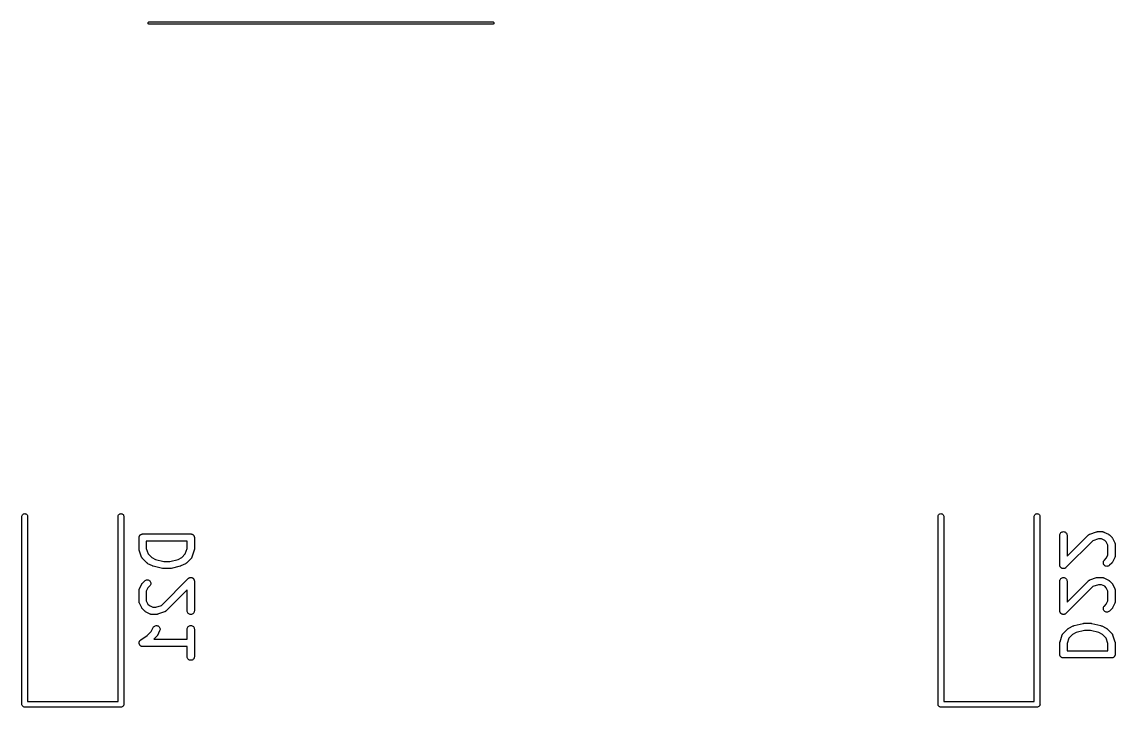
# Model space of a CAD drawing. Extents: x 74 to 208, y -150 to -40.
# Drawn here: x 109.27 to 132, y -111.05 to -96.81 of the extents above; entities that cross this region are included whole.
import ezdxf

# ---------------------------------------------------------------- set-up
doc = ezdxf.new("R2010")
doc.units = 0
doc.layers.add('BLACK', color=7, linetype='CONTINUOUS')

msp = doc.modelspace()

# ---------------------------------------------------------------- linework, layer by layer
at = {"layer": 'BLACK', "linetype": 'CONTINUOUS'}
for p, q in [((111.894, -96.8326), (111.896, -96.8279)), ((111.894, -96.8375), (111.894, -96.8326)), ((111.894, -96.8424), (111.894, -96.8375)), ((111.896, -96.8471), (111.894, -96.8424)), ((111.896, -96.8279), (111.898, -96.8235)), ((111.898, -96.8235), (111.901, -96.8197)), ((111.901, -96.8197), (111.905, -96.8166)), ((111.905, -96.8166), (111.909, -96.8143)), ((111.909, -96.8143), (111.914, -96.8129)), ((111.914, -96.8129), (111.918, -96.8125)), ((111.918, -96.8125), (119.064, -96.8125)), ((119.064, -96.8125), (119.067, -96.8129)), ((119.067, -96.8129), (119.072, -96.8143)), ((119.072, -96.8143), (119.076, -96.8166)), ((119.076, -96.8166), (119.08, -96.8197)), ((119.08, -96.8197), (119.083, -96.8235)), ((119.083, -96.8235), (119.086, -96.8279)), ((119.086, -96.8279), (119.087, -96.8326)), ((119.087, -96.8424), (119.086, -96.8471)), ((119.087, -96.8326), (119.088, -96.8375)), ((119.088, -96.8375), (119.087, -96.8424)), ((111.898, -96.8515), (111.896, -96.8471)), ((111.901, -96.8553), (111.898, -96.8515)), ((111.905, -96.8584), (111.901, -96.8553)), ((111.909, -96.8607), (111.905, -96.8584)), ((111.914, -96.8621), (111.909, -96.8607)), ((111.918, -96.8625), (111.914, -96.8621)), ((119.064, -96.8625), (111.918, -96.8625)), ((119.067, -96.8621), (119.064, -96.8625)), ((119.072, -96.8607), (119.067, -96.8621)), ((119.076, -96.8584), (119.072, -96.8607)), ((119.08, -96.8553), (119.076, -96.8584)), ((119.083, -96.8515), (119.08, -96.8553)), ((119.086, -96.8471), (119.083, -96.8515)), ((109.272, -107.082), (109.276, -107.071)), ((109.276, -107.071), (109.281, -107.06)), ((109.281, -107.06), (109.289, -107.051)), ((109.289, -107.051), (109.298, -107.044)), ((109.298, -107.044), (109.308, -107.038)), ((109.308, -107.038), (109.319, -107.035)), ((109.319, -107.035), (109.331, -107.033)), ((109.331, -107.033), (109.343, -107.035)), ((109.343, -107.035), (109.354, -107.038)), ((109.354, -107.038), (109.365, -107.044)), ((109.365, -107.044), (109.374, -107.051)), ((109.374, -107.051), (109.381, -107.06)), ((109.381, -107.06), (109.387, -107.071)), ((109.387, -107.071), (109.39, -107.082)), ((111.272, -107.082), (111.276, -107.071)), ((111.276, -107.071), (111.281, -107.06)), ((111.281, -107.06), (111.289, -107.051)), ((111.289, -107.051), (111.298, -107.044)), ((111.298, -107.044), (111.308, -107.038)), ((111.308, -107.038), (111.319, -107.035)), ((111.319, -107.035), (111.331, -107.033)), ((111.331, -107.033), (111.343, -107.035)), ((111.343, -107.035), (111.354, -107.038)), ((111.354, -107.038), (111.365, -107.044)), ((111.365, -107.044), (111.374, -107.051)), ((111.374, -107.051), (111.381, -107.06)), ((111.381, -107.06), (111.387, -107.071)), ((111.387, -107.071), (111.39, -107.082)), ((128.322, -107.082), (128.326, -107.071)), ((128.326, -107.071), (128.331, -107.06)), ((128.331, -107.06), (128.339, -107.051)), ((128.339, -107.051), (128.348, -107.044)), ((128.348, -107.044), (128.358, -107.038)), ((128.358, -107.038), (128.369, -107.035)), ((128.369, -107.035), (128.381, -107.033)), ((128.381, -107.033), (128.393, -107.035)), ((128.393, -107.035), (128.404, -107.038)), ((128.404, -107.038), (128.415, -107.044)), ((128.415, -107.044), (128.424, -107.051)), ((128.424, -107.051), (128.431, -107.06)), ((128.431, -107.06), (128.437, -107.071)), ((128.437, -107.071), (128.44, -107.082)), ((130.322, -107.082), (130.326, -107.071)), ((130.326, -107.071), (130.331, -107.06)), ((130.331, -107.06), (130.339, -107.051)), ((130.339, -107.051), (130.348, -107.044)), ((130.348, -107.044), (130.358, -107.038)), ((130.358, -107.038), (130.369, -107.035)), ((130.369, -107.035), (130.381, -107.033)), ((130.381, -107.033), (130.393, -107.035)), ((130.393, -107.035), (130.404, -107.038)), ((130.404, -107.038), (130.415, -107.044)), ((130.415, -107.044), (130.424, -107.051)), ((130.424, -107.051), (130.431, -107.06)), ((130.431, -107.06), (130.437, -107.071)), ((130.437, -107.071), (130.44, -107.082)), ((109.271, -107.091), (109.272, -107.082)), ((109.271, -110.991), (109.271, -107.091)), ((109.39, -107.082), (109.391, -107.091)), ((109.391, -107.091), (109.391, -110.934)), ((111.271, -107.091), (111.272, -107.082)), ((111.271, -110.934), (111.271, -107.091)), ((111.39, -107.082), (111.391, -107.091)), ((111.391, -107.091), (111.391, -110.991)), ((128.321, -107.091), (128.322, -107.082)), ((128.321, -110.991), (128.321, -107.091)), ((128.44, -107.082), (128.441, -107.091)), ((128.441, -107.091), (128.441, -110.934)), ((130.321, -107.091), (130.322, -107.082)), ((130.321, -110.934), (130.321, -107.091)), ((130.44, -107.082), (130.441, -107.091)), ((130.441, -107.091), (130.441, -110.991)), ((111.709, -107.521), (111.71, -107.514)), ((111.709, -107.528), (111.709, -107.521)), ((111.71, -107.514), (111.712, -107.507)), ((111.71, -107.514), (111.71, -107.514)), ((111.71, -107.514), (111.71, -107.514)), ((111.712, -107.507), (111.714, -107.5)), ((111.714, -107.5), (111.715, -107.5)), ((111.715, -107.5), (111.718, -107.494)), ((111.715, -107.5), (111.715, -107.5)), ((111.718, -107.494), (111.721, -107.488)), ((111.721, -107.488), (111.722, -107.487)), ((111.722, -107.487), (111.726, -107.482)), ((111.722, -107.487), (111.722, -107.487)), ((111.726, -107.482), (111.731, -107.476)), ((111.731, -107.476), (111.737, -107.471)), ((111.731, -107.476), (111.731, -107.476)), ((111.731, -107.476), (111.731, -107.476)), ((111.737, -107.471), (111.742, -107.467)), ((111.742, -107.467), (111.742, -107.467)), ((111.742, -107.467), (111.743, -107.467)), ((111.743, -107.467), (111.749, -107.463)), ((111.749, -107.463), (111.755, -107.46)), ((111.755, -107.46), (111.755, -107.46)), ((111.755, -107.46), (111.756, -107.46)), ((111.756, -107.46), (111.762, -107.458)), ((111.762, -107.458), (111.769, -107.456)), ((111.769, -107.456), (111.769, -107.456)), ((111.769, -107.456), (111.77, -107.456)), ((111.77, -107.456), (111.777, -107.455)), ((111.777, -107.455), (111.784, -107.454)), ((111.784, -107.454), (112.784, -107.454)), ((112.784, -107.454), (112.784, -107.454)), ((112.784, -107.454), (112.784, -107.454)), ((112.784, -107.454), (112.785, -107.454)), ((112.784, -107.454), (112.784, -107.454)), ((112.785, -107.454), (112.792, -107.455)), ((112.792, -107.455), (112.799, -107.456)), ((112.799, -107.456), (112.799, -107.456)), ((112.799, -107.456), (112.799, -107.456)), ((112.799, -107.456), (112.806, -107.458)), ((112.806, -107.458), (112.813, -107.46)), ((112.813, -107.46), (112.813, -107.46)), ((112.813, -107.46), (112.813, -107.461)), ((112.813, -107.461), (112.819, -107.464)), ((112.819, -107.464), (112.826, -107.467)), ((112.826, -107.467), (112.826, -107.467)), ((112.826, -107.467), (112.826, -107.468)), ((112.826, -107.468), (112.831, -107.472)), ((112.831, -107.472), (112.837, -107.477)), ((112.837, -107.477), (112.837, -107.477)), ((112.837, -107.477), (112.837, -107.477)), ((112.837, -107.477), (112.842, -107.482)), ((112.842, -107.482), (112.846, -107.488)), ((112.846, -107.488), (112.846, -107.488)), ((112.846, -107.488), (112.846, -107.488)), ((112.846, -107.488), (112.85, -107.495)), ((112.85, -107.495), (112.853, -107.501)), ((112.853, -107.501), (112.853, -107.501)), ((112.853, -107.501), (112.853, -107.501)), ((112.853, -107.501), (112.855, -107.508)), ((112.855, -107.508), (112.857, -107.515)), ((112.857, -107.515), (112.857, -107.515)), ((112.857, -107.515), (112.857, -107.515)), ((112.857, -107.515), (112.858, -107.522)), ((112.858, -107.522), (112.859, -107.529)), ((130.854, -107.481), (130.856, -107.466)), ((130.854, -107.482), (130.854, -107.481)), ((130.854, -108.101), (130.854, -107.482)), ((130.856, -107.466), (130.86, -107.452)), ((130.86, -107.452), (130.867, -107.439)), ((130.867, -107.439), (130.876, -107.428)), ((130.876, -107.428), (130.888, -107.419)), ((130.888, -107.419), (130.901, -107.412)), ((130.901, -107.412), (130.915, -107.408)), ((130.915, -107.408), (130.929, -107.407)), ((130.929, -107.407), (130.944, -107.408)), ((130.944, -107.408), (130.958, -107.413)), ((130.958, -107.413), (130.971, -107.42)), ((130.971, -107.42), (130.982, -107.429)), ((130.982, -107.429), (130.991, -107.44)), ((130.991, -107.44), (130.998, -107.453)), ((130.998, -107.453), (131.002, -107.467)), ((131.002, -107.467), (131.004, -107.482)), ((131.004, -107.92), (131.447, -107.476)), ((131.004, -107.482), (131.004, -107.92)), ((131.447, -107.476), (131.448, -107.476)), ((131.448, -107.476), (131.45, -107.474)), ((131.45, -107.474), (131.451, -107.473)), ((131.451, -107.473), (131.455, -107.47)), ((131.455, -107.47), (131.459, -107.467)), ((131.459, -107.467), (131.461, -107.466)), ((131.461, -107.466), (131.463, -107.464)), ((131.463, -107.464), (131.468, -107.462)), ((131.468, -107.462), (131.472, -107.46)), ((131.472, -107.46), (131.475, -107.459)), ((131.475, -107.459), (131.477, -107.458)), ((131.477, -107.458), (131.619, -107.411)), ((131.619, -107.411), (131.62, -107.41)), ((131.62, -107.41), (131.625, -107.409)), ((131.625, -107.409), (131.629, -107.408)), ((131.629, -107.408), (131.632, -107.408)), ((131.632, -107.408), (131.635, -107.407)), ((131.635, -107.407), (131.639, -107.407)), ((131.639, -107.407), (131.643, -107.407)), ((131.643, -107.407), (131.738, -107.407)), ((131.738, -107.407), (131.739, -107.407)), ((131.739, -107.407), (131.742, -107.407)), ((131.742, -107.407), (131.744, -107.407)), ((131.744, -107.407), (131.749, -107.408)), ((131.749, -107.408), (131.754, -107.408)), ((131.754, -107.408), (131.756, -107.409)), ((131.756, -107.409), (131.758, -107.41)), ((131.758, -107.41), (131.763, -107.411)), ((131.763, -107.411), (131.768, -107.413)), ((131.768, -107.413), (131.77, -107.414)), ((131.77, -107.414), (131.772, -107.415)), ((131.772, -107.415), (131.867, -107.462)), ((131.867, -107.462), (131.868, -107.463)), ((131.868, -107.463), (131.872, -107.465)), ((131.872, -107.465), (131.875, -107.467)), ((131.875, -107.467), (131.878, -107.469)), ((131.878, -107.469), (131.88, -107.471)), ((131.88, -107.471), (131.883, -107.474)), ((131.883, -107.474), (131.887, -107.476)), ((131.887, -107.476), (131.934, -107.524)), ((131.934, -107.524), (131.935, -107.525)), ((131.935, -107.525), (131.938, -107.528)), ((111.709, -107.529), (111.709, -107.528)), ((111.709, -107.768), (111.709, -107.529)), ((111.709, -107.529), (111.709, -107.529)), ((111.709, -107.529), (111.709, -107.529)), ((111.709, -107.529), (111.709, -107.529)), ((111.859, -107.604), (111.859, -107.755)), ((112.709, -107.604), (111.859, -107.604)), ((112.709, -107.755), (112.709, -107.604)), ((112.859, -107.529), (112.859, -107.768)), ((131.541, -107.595), (130.982, -108.154)), ((131.655, -107.557), (131.541, -107.595)), ((131.721, -107.557), (131.655, -107.557)), ((131.789, -107.591), (131.721, -107.557)), ((131.82, -107.622), (131.789, -107.591)), ((131.854, -107.69), (131.82, -107.622)), ((131.854, -107.893), (131.854, -107.69)), ((131.938, -107.528), (131.941, -107.531)), ((131.941, -107.531), (131.942, -107.534)), ((131.942, -107.534), (131.944, -107.536)), ((131.944, -107.536), (131.946, -107.54)), ((131.946, -107.54), (131.948, -107.544)), ((131.948, -107.544), (131.996, -107.639)), ((131.996, -107.639), (131.996, -107.64)), ((131.996, -107.64), (131.997, -107.642)), ((131.997, -107.642), (131.998, -107.644)), ((131.998, -107.644), (132, -107.649)), ((132, -107.649), (132.001, -107.653)), ((132.001, -107.653), (132.002, -107.656)), ((132.002, -107.656), (132.002, -107.658)), ((132.002, -107.658), (132.003, -107.663)), ((132.003, -107.663), (132.004, -107.668)), ((132.004, -107.668), (132.004, -107.67)), ((132.004, -107.67), (132.004, -107.672)), ((132.004, -107.672), (132.004, -107.91)), ((111.709, -107.772), (111.709, -107.768)), ((111.709, -107.776), (111.709, -107.772)), ((111.71, -107.779), (111.709, -107.776)), ((111.71, -107.782), (111.71, -107.779)), ((111.711, -107.786), (111.71, -107.782)), ((111.712, -107.79), (111.711, -107.786)), ((111.712, -107.791), (111.712, -107.79)), ((111.76, -107.934), (111.712, -107.791)), ((111.761, -107.936), (111.76, -107.934)), ((111.762, -107.938), (111.761, -107.936)), ((111.764, -107.943), (111.762, -107.938)), ((111.766, -107.948), (111.764, -107.943)), ((111.767, -107.949), (111.766, -107.948)), ((111.768, -107.951), (111.767, -107.949)), ((111.772, -107.955), (111.768, -107.951)), ((111.775, -107.959), (111.772, -107.955)), ((111.776, -107.961), (111.775, -107.959)), ((111.777, -107.963), (111.776, -107.961)), ((111.778, -107.963), (111.777, -107.963)), ((111.873, -108.059), (111.778, -107.963)), ((111.859, -107.755), (111.897, -107.87)), ((111.897, -107.87), (111.971, -107.944)), ((111.971, -107.944), (112.048, -107.983)), ((112.519, -107.983), (112.596, -107.944)), ((112.596, -107.944), (112.67, -107.87)), ((112.67, -107.87), (112.709, -107.755)), ((112.789, -107.963), (112.694, -108.059)), ((112.79, -107.962), (112.789, -107.963)), ((112.792, -107.96), (112.79, -107.962)), ((112.795, -107.956), (112.792, -107.96)), ((112.798, -107.952), (112.795, -107.956)), ((112.799, -107.95), (112.798, -107.952)), ((112.801, -107.948), (112.799, -107.95)), ((112.803, -107.944), (112.801, -107.948)), ((112.805, -107.939), (112.803, -107.944)), ((112.806, -107.937), (112.805, -107.939)), ((112.807, -107.935), (112.806, -107.937)), ((112.855, -107.791), (112.807, -107.934)), ((112.807, -107.934), (112.807, -107.935)), ((112.856, -107.787), (112.855, -107.791)), ((112.857, -107.783), (112.856, -107.787)), ((112.858, -107.777), (112.857, -107.78)), ((112.857, -107.78), (112.857, -107.783)), ((112.859, -107.769), (112.858, -107.773)), ((112.858, -107.773), (112.858, -107.777)), ((112.859, -107.768), (112.859, -107.769)), ((131.781, -108), (131.82, -107.961)), ((131.82, -107.961), (131.854, -107.893)), ((131.996, -107.944), (131.948, -108.039)), ((131.997, -107.942), (131.996, -107.944)), ((131.998, -107.94), (131.997, -107.942)), ((131.999, -107.935), (131.998, -107.94)), ((132.001, -107.93), (131.999, -107.935)), ((132.002, -107.928), (132.001, -107.93)), ((132.003, -107.921), (132.002, -107.926)), ((132.002, -107.926), (132.002, -107.928)), ((132.004, -107.916), (132.003, -107.921)), ((132.004, -107.91), (132.004, -107.911)), ((132.004, -107.911), (132.004, -107.914)), ((132.004, -107.914), (132.004, -107.916)), ((111.877, -108.061), (111.873, -108.059)), ((111.88, -108.064), (111.877, -108.061)), ((111.882, -108.066), (111.88, -108.064)), ((111.885, -108.068), (111.882, -108.066)), ((111.888, -108.07), (111.885, -108.068)), ((111.892, -108.072), (111.888, -108.07)), ((111.893, -108.073), (111.892, -108.072)), ((111.988, -108.12), (111.893, -108.073)), ((111.989, -108.12), (111.988, -108.12)), ((111.989, -108.121), (111.989, -108.12)), ((111.995, -108.123), (111.989, -108.121)), ((112.002, -108.126), (111.995, -108.123)), ((112.003, -108.126), (112.002, -108.126)), ((112.002, -108.126), (112.002, -108.126)), ((112.004, -108.126), (112.003, -108.126)), ((112.194, -108.174), (112.004, -108.126)), ((112.048, -107.983), (112.221, -108.026)), ((112.195, -108.174), (112.194, -108.174)), ((112.197, -108.174), (112.195, -108.174)), ((112.203, -108.175), (112.197, -108.174)), ((112.208, -108.176), (112.203, -108.175)), ((112.21, -108.176), (112.208, -108.176)), ((112.211, -108.176), (112.21, -108.176)), ((112.212, -108.176), (112.211, -108.176)), ((112.355, -108.176), (112.212, -108.176)), ((112.221, -108.026), (112.346, -108.026)), ((112.346, -108.026), (112.519, -107.983)), ((112.356, -108.176), (112.355, -108.176)), ((112.358, -108.176), (112.356, -108.176)), ((112.364, -108.175), (112.358, -108.176)), ((112.37, -108.174), (112.364, -108.175)), ((112.371, -108.174), (112.37, -108.174)), ((112.372, -108.174), (112.371, -108.174)), ((112.373, -108.174), (112.372, -108.174)), ((112.564, -108.126), (112.373, -108.174)), ((112.571, -108.123), (112.564, -108.126)), ((112.564, -108.126), (112.564, -108.126)), ((112.564, -108.126), (112.564, -108.126)), ((112.578, -108.121), (112.571, -108.123)), ((112.579, -108.12), (112.578, -108.121)), ((112.578, -108.121), (112.578, -108.121)), ((112.578, -108.121), (112.578, -108.121)), ((112.674, -108.073), (112.579, -108.12)), ((112.678, -108.07), (112.674, -108.073)), ((112.682, -108.069), (112.678, -108.07)), ((112.684, -108.067), (112.682, -108.069)), ((112.687, -108.065), (112.684, -108.067)), ((112.69, -108.062), (112.687, -108.065)), ((112.693, -108.059), (112.69, -108.062)), ((112.694, -108.059), (112.693, -108.059)), ((130.855, -108.108), (130.854, -108.101)), ((130.855, -108.115), (130.855, -108.108)), ((130.857, -108.122), (130.855, -108.115)), ((130.855, -108.115), (130.855, -108.115)), ((130.855, -108.115), (130.855, -108.115)), ((130.859, -108.129), (130.857, -108.122)), ((130.86, -108.129), (130.859, -108.129)), ((130.859, -108.129), (130.859, -108.129)), ((130.863, -108.136), (130.86, -108.129)), ((130.866, -108.142), (130.863, -108.136)), ((130.871, -108.148), (130.866, -108.142)), ((130.866, -108.142), (130.866, -108.142)), ((130.866, -108.142), (130.866, -108.142)), ((130.875, -108.154), (130.871, -108.148)), ((130.876, -108.154), (130.875, -108.154)), ((130.881, -108.158), (130.876, -108.154)), ((130.876, -108.154), (130.876, -108.154)), ((130.887, -108.163), (130.881, -108.158)), ((130.893, -108.166), (130.887, -108.163)), ((130.887, -108.163), (130.887, -108.163)), ((130.887, -108.163), (130.887, -108.163)), ((130.9, -108.17), (130.893, -108.166)), ((130.907, -108.172), (130.9, -108.17)), ((130.9, -108.17), (130.9, -108.17)), ((130.9, -108.17), (130.9, -108.17)), ((130.914, -108.174), (130.907, -108.172)), ((130.921, -108.175), (130.914, -108.174)), ((130.914, -108.174), (130.914, -108.174)), ((130.914, -108.174), (130.914, -108.174)), ((130.928, -108.176), (130.921, -108.175)), ((130.935, -108.175), (130.928, -108.176)), ((130.928, -108.176), (130.928, -108.176)), ((130.928, -108.176), (130.928, -108.176)), ((130.943, -108.175), (130.935, -108.175)), ((130.95, -108.173), (130.943, -108.175)), ((130.943, -108.175), (130.943, -108.175)), ((130.943, -108.175), (130.943, -108.175)), ((130.957, -108.171), (130.95, -108.173)), ((130.963, -108.167), (130.957, -108.17)), ((130.957, -108.17), (130.957, -108.17)), ((130.957, -108.17), (130.957, -108.171)), ((130.97, -108.164), (130.963, -108.167)), ((130.975, -108.159), (130.97, -108.164)), ((130.97, -108.164), (130.97, -108.164)), ((130.97, -108.164), (130.97, -108.164)), ((130.981, -108.155), (130.975, -108.159)), ((130.982, -108.154), (130.981, -108.154)), ((130.981, -108.154), (130.981, -108.154)), ((130.981, -108.154), (130.981, -108.154)), ((130.981, -108.154), (130.981, -108.155)), ((131.759, -108.053), (131.76, -108.038)), ((131.76, -108.068), (131.759, -108.053)), ((131.76, -108.038), (131.764, -108.024)), ((131.764, -108.082), (131.76, -108.068)), ((131.764, -108.024), (131.771, -108.012)), ((131.771, -108.095), (131.764, -108.082)), ((131.771, -108.012), (131.781, -108)), ((131.78, -108.106), (131.771, -108.095)), ((131.791, -108.115), (131.78, -108.106)), ((131.804, -108.122), (131.791, -108.115)), ((131.818, -108.127), (131.804, -108.122)), ((131.833, -108.128), (131.818, -108.127)), ((131.847, -108.127), (131.833, -108.128)), ((131.861, -108.123), (131.847, -108.127)), ((131.874, -108.116), (131.861, -108.123)), ((131.886, -108.107), (131.874, -108.116)), ((131.887, -108.106), (131.886, -108.107)), ((131.934, -108.059), (131.887, -108.106)), ((131.937, -108.055), (131.934, -108.059)), ((131.94, -108.052), (131.937, -108.055)), ((131.942, -108.05), (131.94, -108.052)), ((131.944, -108.047), (131.942, -108.05)), ((131.946, -108.044), (131.944, -108.047)), ((131.948, -108.04), (131.946, -108.044)), ((131.948, -108.039), (131.948, -108.04)), ((111.778, -108.476), (111.826, -108.429)), ((111.826, -108.429), (111.827, -108.428)), ((111.827, -108.428), (111.838, -108.419)), ((111.838, -108.419), (111.851, -108.412)), ((111.851, -108.412), (111.865, -108.408)), ((111.865, -108.408), (111.88, -108.407)), ((111.88, -108.407), (111.894, -108.408)), ((111.894, -108.408), (111.908, -108.413)), ((111.908, -108.413), (111.921, -108.42)), ((111.921, -108.42), (111.932, -108.429)), ((111.932, -108.429), (111.941, -108.441)), ((112.172, -108.94), (112.731, -108.381)), ((112.731, -108.38), (112.737, -108.376)), ((112.731, -108.381), (112.731, -108.38)), ((112.731, -108.381), (112.731, -108.381)), ((112.731, -108.381), (112.731, -108.381)), ((112.731, -108.381), (112.731, -108.381)), ((112.737, -108.376), (112.743, -108.371)), ((112.743, -108.371), (112.749, -108.368)), ((112.743, -108.371), (112.743, -108.371)), ((112.743, -108.371), (112.743, -108.371)), ((112.749, -108.368), (112.756, -108.365)), ((112.756, -108.365), (112.763, -108.363)), ((112.756, -108.365), (112.756, -108.365)), ((112.756, -108.365), (112.756, -108.365)), ((112.763, -108.363), (112.77, -108.361)), ((112.77, -108.361), (112.777, -108.36)), ((112.77, -108.361), (112.77, -108.361)), ((112.77, -108.361), (112.77, -108.361)), ((112.777, -108.36), (112.784, -108.359)), ((112.784, -108.359), (112.784, -108.359)), ((112.784, -108.359), (112.791, -108.36)), ((112.784, -108.359), (112.784, -108.359)), ((112.791, -108.36), (112.799, -108.361)), ((112.799, -108.361), (112.799, -108.361)), ((112.799, -108.361), (112.799, -108.361)), ((112.799, -108.361), (112.806, -108.363)), ((112.806, -108.363), (112.813, -108.365)), ((112.813, -108.365), (112.813, -108.365)), ((112.813, -108.365), (112.813, -108.365)), ((112.813, -108.365), (112.819, -108.369)), ((112.819, -108.369), (112.826, -108.372)), ((112.826, -108.372), (112.826, -108.372)), ((112.826, -108.372), (112.826, -108.372)), ((112.826, -108.372), (112.831, -108.377)), ((112.831, -108.377), (112.837, -108.381)), ((112.837, -108.381), (112.837, -108.381)), ((112.837, -108.381), (112.837, -108.382)), ((112.837, -108.382), (112.841, -108.387)), ((112.841, -108.387), (112.846, -108.393)), ((112.846, -108.393), (112.846, -108.393)), ((112.846, -108.393), (112.846, -108.393)), ((112.846, -108.393), (112.85, -108.399)), ((112.85, -108.399), (112.853, -108.406)), ((112.853, -108.406), (112.853, -108.406)), ((112.853, -108.406), (112.853, -108.406)), ((112.853, -108.406), (112.855, -108.413)), ((112.855, -108.413), (112.857, -108.42)), ((112.857, -108.42), (112.857, -108.42)), ((112.857, -108.42), (112.857, -108.42)), ((112.857, -108.42), (112.858, -108.427)), ((112.858, -108.427), (112.859, -108.434)), ((112.859, -108.434), (112.859, -109.053)), ((130.854, -108.433), (130.856, -108.419)), ((130.854, -108.434), (130.854, -108.433)), ((130.854, -109.053), (130.854, -108.434)), ((130.856, -108.419), (130.86, -108.405)), ((130.86, -108.405), (130.867, -108.392)), ((130.867, -108.392), (130.876, -108.381)), ((130.876, -108.381), (130.888, -108.371)), ((130.888, -108.371), (130.901, -108.365)), ((130.901, -108.365), (130.915, -108.361)), ((130.915, -108.361), (130.929, -108.359)), ((130.929, -108.359), (130.944, -108.361)), ((130.944, -108.361), (130.958, -108.365)), ((130.958, -108.365), (130.971, -108.372)), ((130.971, -108.372), (130.982, -108.381)), ((130.982, -108.381), (130.991, -108.393)), ((130.991, -108.393), (130.998, -108.406)), ((130.998, -108.406), (131.002, -108.42)), ((131.002, -108.42), (131.004, -108.434)), ((131.004, -108.872), (131.447, -108.429)), ((131.004, -108.434), (131.004, -108.872)), ((131.447, -108.429), (131.448, -108.428)), ((131.448, -108.428), (131.45, -108.427)), ((131.45, -108.427), (131.451, -108.425)), ((131.451, -108.425), (131.455, -108.422)), ((131.455, -108.422), (131.459, -108.419)), ((131.459, -108.419), (131.461, -108.418)), ((131.461, -108.418), (131.463, -108.417)), ((131.463, -108.417), (131.468, -108.415)), ((131.468, -108.415), (131.472, -108.412)), ((131.472, -108.412), (131.475, -108.412)), ((131.475, -108.412), (131.477, -108.411)), ((131.477, -108.411), (131.619, -108.363)), ((131.619, -108.363), (131.62, -108.363)), ((131.62, -108.363), (131.625, -108.362)), ((131.625, -108.362), (131.629, -108.361)), ((131.629, -108.361), (131.632, -108.36)), ((131.632, -108.36), (131.635, -108.36)), ((131.635, -108.36), (131.639, -108.36)), ((131.639, -108.36), (131.643, -108.359)), ((131.643, -108.359), (131.738, -108.359)), ((131.738, -108.359), (131.739, -108.359)), ((131.739, -108.359), (131.742, -108.359)), ((131.742, -108.359), (131.744, -108.359)), ((131.744, -108.359), (131.749, -108.36)), ((131.749, -108.36), (131.754, -108.361)), ((131.754, -108.361), (131.756, -108.362)), ((131.756, -108.362), (131.758, -108.362)), ((131.758, -108.362), (131.763, -108.364)), ((131.763, -108.364), (131.768, -108.365)), ((131.768, -108.365), (131.77, -108.366)), ((131.77, -108.366), (131.772, -108.367)), ((131.772, -108.367), (131.867, -108.415)), ((131.867, -108.415), (131.868, -108.415)), ((131.868, -108.415), (131.872, -108.418)), ((131.872, -108.418), (131.875, -108.42)), ((131.875, -108.42), (131.878, -108.422)), ((131.878, -108.422), (131.88, -108.423)), ((131.88, -108.423), (131.883, -108.426)), ((131.883, -108.426), (131.887, -108.429)), ((131.887, -108.429), (131.934, -108.476)), ((111.709, -108.619), (111.71, -108.614)), ((111.709, -108.621), (111.709, -108.619)), ((111.709, -108.624), (111.709, -108.621)), ((111.709, -108.625), (111.709, -108.624)), ((111.709, -108.863), (111.709, -108.625)), ((111.71, -108.609), (111.711, -108.607)), ((111.71, -108.614), (111.71, -108.609)), ((111.711, -108.605), (111.713, -108.6)), ((111.711, -108.607), (111.711, -108.605)), ((111.713, -108.6), (111.715, -108.595)), ((111.715, -108.595), (111.716, -108.593)), ((111.716, -108.593), (111.717, -108.591)), ((111.717, -108.591), (111.764, -108.496)), ((111.764, -108.496), (111.765, -108.495)), ((111.765, -108.495), (111.767, -108.491)), ((111.767, -108.491), (111.769, -108.488)), ((111.769, -108.488), (111.771, -108.485)), ((111.771, -108.485), (111.773, -108.483)), ((111.773, -108.483), (111.776, -108.48)), ((111.776, -108.48), (111.778, -108.476)), ((111.893, -108.574), (111.859, -108.642)), ((111.859, -108.642), (111.859, -108.845)), ((111.932, -108.535), (111.893, -108.574)), ((111.941, -108.524), (111.932, -108.535)), ((111.941, -108.441), (111.948, -108.454)), ((111.948, -108.511), (111.941, -108.524)), ((111.948, -108.454), (111.952, -108.468)), ((111.952, -108.497), (111.948, -108.511)), ((111.952, -108.468), (111.954, -108.482)), ((111.954, -108.482), (111.952, -108.497)), ((112.709, -108.615), (112.265, -109.059)), ((112.709, -109.053), (112.709, -108.615)), ((131.541, -108.547), (130.982, -109.106)), ((131.655, -108.509), (131.541, -108.547)), ((131.721, -108.509), (131.655, -108.509)), ((131.789, -108.543), (131.721, -108.509)), ((131.82, -108.574), (131.789, -108.543)), ((131.854, -108.642), (131.82, -108.574)), ((131.854, -108.845), (131.854, -108.642)), ((131.934, -108.476), (131.935, -108.477)), ((131.935, -108.477), (131.938, -108.48)), ((131.938, -108.48), (131.941, -108.484)), ((131.941, -108.484), (131.942, -108.486)), ((131.942, -108.486), (131.944, -108.489)), ((131.944, -108.489), (131.946, -108.492)), ((131.946, -108.492), (131.948, -108.496)), ((131.948, -108.496), (131.996, -108.591)), ((131.996, -108.591), (131.996, -108.592)), ((131.996, -108.592), (131.997, -108.594)), ((131.997, -108.594), (131.998, -108.596)), ((131.998, -108.596), (132, -108.601)), ((132, -108.601), (132.001, -108.606)), ((132.001, -108.606), (132.002, -108.608)), ((132.002, -108.608), (132.002, -108.61)), ((132.002, -108.61), (132.003, -108.615)), ((132.003, -108.615), (132.004, -108.62)), ((132.004, -108.62), (132.004, -108.623)), ((132.004, -108.623), (132.004, -108.625)), ((132.004, -108.625), (132.004, -108.863)), ((111.709, -108.865), (111.709, -108.863)), ((111.709, -108.867), (111.709, -108.865)), ((111.71, -108.872), (111.709, -108.867)), ((111.71, -108.877), (111.71, -108.872)), ((111.711, -108.879), (111.71, -108.877)), ((111.711, -108.882), (111.711, -108.879)), ((111.713, -108.886), (111.711, -108.882)), ((111.714, -108.891), (111.713, -108.886)), ((111.715, -108.893), (111.714, -108.891)), ((111.859, -108.845), (111.893, -108.914)), ((131.82, -108.914), (131.854, -108.845)), ((131.999, -108.887), (131.998, -108.892)), ((132.001, -108.883), (131.999, -108.887)), ((132.002, -108.88), (132.001, -108.883)), ((132.003, -108.873), (132.002, -108.878)), ((132.002, -108.878), (132.002, -108.88)), ((132.004, -108.868), (132.003, -108.873)), ((132.004, -108.863), (132.004, -108.864)), ((132.004, -108.864), (132.004, -108.866)), ((132.004, -108.866), (132.004, -108.868)), ((111.716, -108.895), (111.715, -108.893)), ((111.717, -108.896), (111.716, -108.895)), ((111.764, -108.992), (111.717, -108.896)), ((111.766, -108.995), (111.764, -108.992)), ((111.768, -108.999), (111.766, -108.995)), ((111.77, -109.001), (111.768, -108.999)), ((111.772, -109.004), (111.77, -109.001)), ((111.775, -109.007), (111.772, -109.004)), ((111.777, -109.01), (111.775, -109.007)), ((111.778, -109.011), (111.777, -109.01)), ((111.826, -109.059), (111.778, -109.011)), ((111.829, -109.061), (111.826, -109.059)), ((111.832, -109.064), (111.829, -109.061)), ((111.835, -109.066), (111.832, -109.064)), ((111.837, -109.068), (111.835, -109.066)), ((111.841, -109.07), (111.837, -109.068)), ((111.844, -109.072), (111.841, -109.07)), ((111.845, -109.073), (111.844, -109.072)), ((111.941, -109.12), (111.845, -109.073)), ((111.893, -108.914), (111.923, -108.944)), ((111.923, -108.944), (111.992, -108.978)), ((111.992, -108.978), (112.057, -108.978)), ((112.057, -108.978), (112.172, -108.94)), ((112.236, -109.077), (112.093, -109.124)), ((112.238, -109.076), (112.236, -109.077)), ((112.24, -109.075), (112.238, -109.076)), ((112.245, -109.073), (112.24, -109.075)), ((112.249, -109.071), (112.245, -109.073)), ((112.251, -109.07), (112.249, -109.071)), ((112.253, -109.069), (112.251, -109.07)), ((112.257, -109.065), (112.253, -109.069)), ((112.261, -109.062), (112.257, -109.065)), ((112.263, -109.061), (112.261, -109.062)), ((112.264, -109.059), (112.263, -109.061)), ((112.265, -109.059), (112.264, -109.059)), ((112.71, -109.068), (112.709, -109.053)), ((112.714, -109.082), (112.71, -109.068)), ((112.721, -109.095), (112.714, -109.082)), ((112.73, -109.106), (112.721, -109.095)), ((112.742, -109.115), (112.73, -109.106)), ((112.755, -109.122), (112.742, -109.115)), ((112.825, -109.116), (112.812, -109.123)), ((112.836, -109.107), (112.825, -109.116)), ((112.846, -109.096), (112.836, -109.107)), ((112.853, -109.083), (112.846, -109.096)), ((112.857, -109.069), (112.853, -109.083)), ((112.859, -109.054), (112.857, -109.069)), ((112.859, -109.053), (112.859, -109.054)), ((130.855, -109.06), (130.854, -109.053)), ((130.855, -109.068), (130.855, -109.06)), ((130.857, -109.075), (130.855, -109.068)), ((130.855, -109.068), (130.855, -109.068)), ((130.855, -109.068), (130.855, -109.068)), ((130.859, -109.082), (130.857, -109.075)), ((130.86, -109.082), (130.859, -109.082)), ((130.859, -109.082), (130.859, -109.082)), ((130.863, -109.088), (130.86, -109.082)), ((130.866, -109.095), (130.863, -109.088)), ((130.871, -109.1), (130.866, -109.095)), ((130.866, -109.095), (130.866, -109.095)), ((130.866, -109.095), (130.866, -109.095)), ((130.875, -109.106), (130.871, -109.1)), ((130.876, -109.106), (130.875, -109.106)), ((130.881, -109.111), (130.876, -109.106)), ((130.876, -109.106), (130.876, -109.106)), ((130.887, -109.115), (130.881, -109.111)), ((130.893, -109.119), (130.887, -109.115)), ((130.887, -109.115), (130.887, -109.115)), ((130.887, -109.115), (130.887, -109.115)), ((130.97, -109.116), (130.963, -109.12)), ((130.975, -109.112), (130.97, -109.116)), ((130.97, -109.116), (130.97, -109.116)), ((130.97, -109.116), (130.97, -109.116)), ((130.981, -109.107), (130.975, -109.112)), ((130.982, -109.106), (130.981, -109.107)), ((130.981, -109.107), (130.981, -109.107)), ((130.981, -109.107), (130.981, -109.107)), ((130.981, -109.107), (130.981, -109.107)), ((131.759, -109.005), (131.76, -108.991)), ((131.76, -109.02), (131.759, -109.005)), ((131.76, -108.991), (131.764, -108.977)), ((131.764, -109.034), (131.76, -109.02)), ((131.764, -108.977), (131.771, -108.964)), ((131.771, -109.047), (131.764, -109.034)), ((131.771, -108.964), (131.781, -108.953)), ((131.78, -109.058), (131.771, -109.047)), ((131.791, -109.068), (131.78, -109.058)), ((131.781, -108.953), (131.82, -108.914)), ((131.804, -109.075), (131.791, -109.068)), ((131.818, -109.079), (131.804, -109.075)), ((131.833, -109.081), (131.818, -109.079)), ((131.847, -109.079), (131.833, -109.081)), ((131.861, -109.075), (131.847, -109.079)), ((131.874, -109.069), (131.861, -109.075)), ((131.886, -109.059), (131.874, -109.069)), ((131.887, -109.059), (131.886, -109.059)), ((131.934, -109.011), (131.887, -109.059)), ((131.937, -109.008), (131.934, -109.011)), ((131.94, -109.005), (131.937, -109.008)), ((131.942, -109.002), (131.94, -109.005)), ((131.944, -109), (131.942, -109.002)), ((131.946, -108.996), (131.944, -109)), ((131.948, -108.993), (131.946, -108.996)), ((131.996, -108.896), (131.948, -108.992)), ((131.948, -108.992), (131.948, -108.993)), ((131.997, -108.894), (131.996, -108.896)), ((131.998, -108.892), (131.997, -108.894)), ((111.943, -109.121), (111.941, -109.12)), ((111.945, -109.122), (111.943, -109.121)), ((111.949, -109.124), (111.945, -109.122)), ((111.954, -109.126), (111.949, -109.124)), ((111.956, -109.126), (111.954, -109.126)), ((111.959, -109.127), (111.956, -109.126)), ((111.964, -109.127), (111.959, -109.127)), ((111.969, -109.128), (111.964, -109.127)), ((111.971, -109.128), (111.969, -109.128)), ((111.973, -109.128), (111.971, -109.128)), ((111.974, -109.128), (111.973, -109.128)), ((112.069, -109.128), (111.974, -109.128)), ((112.074, -109.128), (112.069, -109.128)), ((112.078, -109.128), (112.074, -109.128)), ((112.081, -109.127), (112.078, -109.128)), ((112.084, -109.127), (112.081, -109.127)), ((112.088, -109.126), (112.084, -109.127)), ((112.092, -109.125), (112.088, -109.126)), ((112.093, -109.124), (112.092, -109.125)), ((112.769, -109.127), (112.755, -109.122)), ((112.783, -109.128), (112.769, -109.127)), ((112.798, -109.127), (112.783, -109.128)), ((112.812, -109.123), (112.798, -109.127)), ((130.9, -109.122), (130.893, -109.119)), ((130.907, -109.125), (130.9, -109.122)), ((130.9, -109.122), (130.9, -109.122)), ((130.9, -109.122), (130.9, -109.122)), ((130.914, -109.127), (130.907, -109.125)), ((130.921, -109.127), (130.914, -109.127)), ((130.914, -109.127), (130.914, -109.127)), ((130.914, -109.127), (130.914, -109.127)), ((130.928, -109.128), (130.921, -109.127)), ((130.935, -109.128), (130.928, -109.128)), ((130.928, -109.128), (130.928, -109.128)), ((130.928, -109.128), (130.928, -109.128)), ((130.943, -109.127), (130.935, -109.128)), ((130.95, -109.125), (130.943, -109.127)), ((130.943, -109.127), (130.943, -109.127)), ((130.943, -109.127), (130.943, -109.127)), ((130.957, -109.123), (130.95, -109.125)), ((130.963, -109.12), (130.957, -109.123)), ((130.957, -109.123), (130.957, -109.123)), ((130.957, -109.123), (130.957, -109.123)), ((131.149, -109.361), (131.339, -109.314)), ((131.339, -109.314), (131.34, -109.314)), ((131.34, -109.314), (131.342, -109.313)), ((131.342, -109.313), (131.343, -109.313)), ((131.343, -109.313), (131.349, -109.312)), ((131.349, -109.312), (131.355, -109.312)), ((131.355, -109.312), (131.356, -109.312)), ((131.356, -109.312), (131.357, -109.312)), ((131.357, -109.312), (131.5, -109.312)), ((131.5, -109.312), (131.501, -109.312)), ((131.501, -109.312), (131.503, -109.312)), ((131.503, -109.312), (131.504, -109.312)), ((131.504, -109.312), (131.51, -109.313)), ((131.51, -109.313), (131.516, -109.313)), ((131.516, -109.313), (131.517, -109.314)), ((131.517, -109.314), (131.518, -109.314)), ((131.518, -109.314), (131.709, -109.361)), ((111.742, -109.658), (111.879, -109.566)), ((111.879, -109.566), (111.96, -109.485)), ((111.96, -109.485), (112.002, -109.401)), ((112.002, -109.401), (112.003, -109.4)), ((112.003, -109.4), (112.011, -109.387)), ((112.011, -109.387), (112.021, -109.377)), ((112.021, -109.377), (112.033, -109.369)), ((112.033, -109.369), (112.046, -109.363)), ((112.046, -109.363), (112.061, -109.36)), ((112.061, -109.36), (112.075, -109.359)), ((112.075, -109.359), (112.09, -109.362)), ((112.084, -109.571), (112.082, -109.574)), ((112.086, -109.567), (112.084, -109.571)), ((112.088, -109.564), (112.086, -109.567)), ((112.089, -109.563), (112.088, -109.564)), ((112.136, -109.468), (112.089, -109.563)), ((112.09, -109.362), (112.103, -109.367)), ((112.103, -109.367), (112.116, -109.375)), ((112.116, -109.375), (112.126, -109.385)), ((112.126, -109.385), (112.135, -109.397)), ((112.135, -109.397), (112.141, -109.411)), ((112.142, -109.454), (112.136, -109.468)), ((112.141, -109.411), (112.144, -109.425)), ((112.144, -109.44), (112.142, -109.454)), ((112.144, -109.425), (112.144, -109.44)), ((112.709, -109.433), (112.71, -109.419)), ((112.709, -109.434), (112.709, -109.433)), ((112.709, -109.645), (112.709, -109.434)), ((112.71, -109.419), (112.715, -109.405)), ((112.715, -109.405), (112.722, -109.392)), ((112.722, -109.392), (112.731, -109.381)), ((112.731, -109.381), (112.743, -109.371)), ((112.743, -109.371), (112.756, -109.365)), ((112.756, -109.365), (112.77, -109.361)), ((112.77, -109.361), (112.784, -109.359)), ((112.784, -109.359), (112.799, -109.361)), ((112.799, -109.361), (112.813, -109.365)), ((112.813, -109.365), (112.826, -109.372)), ((112.826, -109.372), (112.837, -109.381)), ((112.837, -109.381), (112.846, -109.393)), ((112.846, -109.393), (112.853, -109.406)), ((112.853, -109.406), (112.857, -109.42)), ((112.857, -109.42), (112.859, -109.434)), ((112.859, -109.434), (112.859, -110.006)), ((130.858, -109.696), (130.905, -109.553)), ((130.905, -109.553), (130.906, -109.552)), ((130.906, -109.552), (130.907, -109.55)), ((130.907, -109.548), (130.91, -109.544)), ((130.907, -109.55), (130.907, -109.548)), ((130.91, -109.544), (130.912, -109.539)), ((130.912, -109.539), (130.913, -109.537)), ((130.913, -109.537), (130.914, -109.535)), ((130.914, -109.535), (130.917, -109.531)), ((130.917, -109.531), (130.92, -109.527)), ((130.92, -109.527), (130.922, -109.526)), ((130.922, -109.526), (130.923, -109.524)), ((130.923, -109.524), (131.019, -109.429)), ((131.019, -109.428), (131.023, -109.425)), ((131.019, -109.429), (131.019, -109.428)), ((131.023, -109.425), (131.026, -109.423)), ((131.026, -109.423), (131.028, -109.421)), ((131.028, -109.421), (131.031, -109.419)), ((131.031, -109.419), (131.035, -109.417)), ((131.035, -109.417), (131.038, -109.415)), ((131.038, -109.415), (131.133, -109.367)), ((131.116, -109.543), (131.042, -109.618)), ((131.193, -109.505), (131.116, -109.543)), ((131.133, -109.367), (131.134, -109.367)), ((131.134, -109.367), (131.135, -109.367)), ((131.135, -109.366), (131.142, -109.364)), ((131.135, -109.367), (131.135, -109.366)), ((131.142, -109.364), (131.148, -109.362)), ((131.148, -109.362), (131.149, -109.361)), ((131.148, -109.362), (131.148, -109.362)), ((131.367, -109.462), (131.193, -109.505)), ((131.491, -109.462), (131.367, -109.462)), ((131.665, -109.505), (131.491, -109.462)), ((131.742, -109.543), (131.665, -109.505)), ((131.709, -109.361), (131.71, -109.362)), ((131.71, -109.362), (131.71, -109.362)), ((131.71, -109.362), (131.711, -109.362)), ((131.711, -109.362), (131.717, -109.364)), ((131.717, -109.364), (131.724, -109.367)), ((131.724, -109.367), (131.724, -109.367)), ((131.724, -109.367), (131.724, -109.367)), ((131.724, -109.367), (131.82, -109.415)), ((131.816, -109.618), (131.742, -109.543)), ((131.82, -109.415), (131.82, -109.415)), ((131.82, -109.415), (131.824, -109.418)), ((131.824, -109.418), (131.828, -109.42)), ((131.828, -109.42), (131.83, -109.422)), ((131.83, -109.422), (131.833, -109.423)), ((131.833, -109.423), (131.836, -109.426)), ((131.836, -109.426), (131.839, -109.429)), ((131.839, -109.429), (131.934, -109.524)), ((131.934, -109.524), (131.935, -109.525)), ((131.935, -109.525), (131.936, -109.527)), ((131.936, -109.527), (131.938, -109.528)), ((131.938, -109.528), (131.941, -109.532)), ((131.941, -109.532), (131.944, -109.536)), ((131.944, -109.536), (131.945, -109.538)), ((131.945, -109.538), (131.946, -109.54)), ((131.946, -109.54), (131.949, -109.545)), ((131.949, -109.545), (131.951, -109.549)), ((131.951, -109.549), (131.952, -109.551)), ((131.952, -109.551), (131.952, -109.553)), ((131.952, -109.553), (132, -109.696)), ((111.709, -109.712), (111.71, -109.705)), ((111.709, -109.719), (111.709, -109.712)), ((111.709, -109.72), (111.709, -109.719)), ((111.709, -109.719), (111.709, -109.719)), ((111.709, -109.727), (111.709, -109.72)), ((111.71, -109.734), (111.709, -109.727)), ((111.71, -109.705), (111.712, -109.698)), ((111.71, -109.705), (111.71, -109.705)), ((111.71, -109.705), (111.71, -109.705)), ((111.712, -109.741), (111.71, -109.734)), ((111.71, -109.734), (111.71, -109.734)), ((111.71, -109.734), (111.71, -109.734)), ((111.712, -109.698), (111.714, -109.691)), ((111.714, -109.748), (111.712, -109.741)), ((111.714, -109.691), (111.718, -109.684)), ((111.714, -109.691), (111.714, -109.691)), ((111.714, -109.691), (111.714, -109.691)), ((111.718, -109.755), (111.714, -109.748)), ((111.714, -109.748), (111.714, -109.748)), ((111.714, -109.748), (111.714, -109.748)), ((111.718, -109.684), (111.721, -109.678)), ((111.721, -109.761), (111.718, -109.755)), ((111.721, -109.678), (111.726, -109.672)), ((111.721, -109.678), (111.721, -109.678)), ((111.721, -109.678), (111.721, -109.678)), ((111.726, -109.767), (111.721, -109.761)), ((111.721, -109.761), (111.721, -109.761)), ((111.721, -109.761), (111.721, -109.761)), ((111.726, -109.672), (111.731, -109.667)), ((111.73, -109.772), (111.726, -109.767)), ((111.736, -109.777), (111.73, -109.772)), ((111.73, -109.772), (111.73, -109.772)), ((111.73, -109.772), (111.73, -109.772)), ((111.731, -109.667), (111.736, -109.662)), ((111.731, -109.667), (111.731, -109.667)), ((111.731, -109.667), (111.731, -109.667)), ((111.736, -109.662), (111.742, -109.658)), ((111.741, -109.782), (111.736, -109.777)), ((111.747, -109.785), (111.741, -109.782)), ((111.741, -109.782), (111.741, -109.782)), ((111.741, -109.782), (111.741, -109.782)), ((111.754, -109.789), (111.747, -109.785)), ((111.761, -109.791), (111.754, -109.789)), ((111.754, -109.789), (111.754, -109.789)), ((111.754, -109.789), (111.754, -109.789)), ((111.768, -109.793), (111.761, -109.791)), ((111.775, -109.794), (111.768, -109.793)), ((111.768, -109.793), (111.768, -109.793)), ((111.768, -109.793), (111.768, -109.793)), ((111.783, -109.795), (111.775, -109.794)), ((111.784, -109.795), (111.783, -109.795)), ((111.783, -109.795), (111.783, -109.795)), ((111.783, -109.795), (111.783, -109.795)), ((111.783, -109.795), (111.783, -109.795)), ((112.709, -109.795), (111.784, -109.795)), ((112.075, -109.582), (112.012, -109.645)), ((112.012, -109.645), (112.709, -109.645)), ((112.077, -109.579), (112.075, -109.582)), ((112.08, -109.576), (112.077, -109.579)), ((112.082, -109.574), (112.08, -109.576)), ((112.709, -110.006), (112.709, -109.795)), ((130.854, -109.71), (130.855, -109.707)), ((130.854, -109.715), (130.854, -109.71)), ((130.854, -109.719), (130.854, -109.715)), ((130.854, -109.72), (130.854, -109.719)), ((130.854, -109.958), (130.854, -109.72)), ((130.855, -109.707), (130.856, -109.704)), ((130.856, -109.704), (130.857, -109.7)), ((130.857, -109.7), (130.858, -109.696)), ((131.042, -109.618), (131.004, -109.732)), ((131.004, -109.732), (131.004, -109.883)), ((131.854, -109.732), (131.816, -109.618)), ((131.854, -109.883), (131.854, -109.732)), ((132, -109.696), (132, -109.697)), ((132, -109.697), (132.001, -109.701)), ((132.001, -109.701), (132.002, -109.705)), ((132.002, -109.705), (132.003, -109.708)), ((132.003, -109.708), (132.003, -109.712)), ((132.003, -109.712), (132.003, -109.716)), ((132.003, -109.716), (132.004, -109.72)), ((132.004, -109.72), (132.004, -109.958)), ((112.71, -110.02), (112.709, -110.006)), ((112.714, -110.034), (112.71, -110.02)), ((112.857, -110.021), (112.853, -110.035)), ((112.859, -110.007), (112.857, -110.021)), ((112.859, -110.006), (112.859, -110.007)), ((130.855, -109.965), (130.854, -109.958)), ((130.855, -109.972), (130.855, -109.965)), ((130.855, -109.973), (130.855, -109.972)), ((130.855, -109.972), (130.855, -109.972)), ((130.857, -109.979), (130.855, -109.973)), ((130.859, -109.986), (130.857, -109.979)), ((130.86, -109.987), (130.859, -109.986)), ((130.859, -109.986), (130.859, -109.986)), ((130.863, -109.993), (130.86, -109.987)), ((130.866, -109.999), (130.863, -109.993)), ((130.866, -110), (130.866, -109.999)), ((130.866, -109.999), (130.866, -109.999)), ((130.871, -110.005), (130.866, -110)), ((130.875, -110.011), (130.871, -110.005)), ((130.876, -110.011), (130.875, -110.011)), ((130.875, -110.011), (130.875, -110.011)), ((130.881, -110.015), (130.876, -110.011)), ((130.886, -110.02), (130.881, -110.015)), ((130.887, -110.02), (130.886, -110.02)), ((130.893, -110.024), (130.887, -110.02)), ((130.887, -110.02), (130.887, -110.02)), ((130.899, -110.027), (130.893, -110.024)), ((130.9, -110.027), (130.899, -110.027)), ((130.907, -110.029), (130.9, -110.027)), ((130.9, -110.027), (130.9, -110.027)), ((131.004, -109.883), (131.854, -109.883)), ((131.964, -110.024), (131.957, -110.027)), ((131.957, -110.027), (131.957, -110.027)), ((131.957, -110.027), (131.957, -110.028)), ((131.97, -110.021), (131.964, -110.024)), ((131.976, -110.016), (131.97, -110.021)), ((131.97, -110.021), (131.97, -110.021)), ((131.97, -110.021), (131.97, -110.021)), ((131.981, -110.012), (131.976, -110.016)), ((131.982, -110.011), (131.981, -110.012)), ((131.986, -110.006), (131.982, -110.011)), ((131.982, -110.011), (131.982, -110.011)), ((131.991, -110), (131.986, -110.006)), ((131.994, -109.994), (131.991, -110)), ((131.991, -110), (131.991, -110)), ((131.991, -110), (131.991, -110)), ((131.998, -109.988), (131.994, -109.994)), ((132, -109.98), (131.998, -109.987)), ((131.998, -109.987), (131.998, -109.987)), ((131.998, -109.987), (131.998, -109.988)), ((132.002, -109.974), (132, -109.98)), ((132.003, -109.966), (132.002, -109.973)), ((132.002, -109.973), (132.002, -109.973)), ((132.002, -109.973), (132.002, -109.974)), ((132.004, -109.959), (132.003, -109.966)), ((132.004, -109.958), (132.004, -109.959)), ((132.004, -109.959), (132.004, -109.959)), ((132.004, -109.959), (132.004, -109.959)), ((132.004, -109.959), (132.004, -109.959)), ((112.721, -110.047), (112.714, -110.034)), ((112.73, -110.059), (112.721, -110.047)), ((112.742, -110.068), (112.73, -110.059)), ((112.755, -110.075), (112.742, -110.068)), ((112.769, -110.079), (112.755, -110.075)), ((112.783, -110.081), (112.769, -110.079)), ((112.798, -110.079), (112.783, -110.081)), ((112.812, -110.075), (112.798, -110.079)), ((112.825, -110.068), (112.812, -110.075)), ((112.836, -110.059), (112.825, -110.068)), ((112.846, -110.048), (112.836, -110.059)), ((112.853, -110.035), (112.846, -110.048)), ((130.913, -110.031), (130.907, -110.029)), ((130.914, -110.031), (130.913, -110.031)), ((130.914, -110.032), (130.914, -110.031)), ((130.921, -110.032), (130.914, -110.032)), ((130.928, -110.033), (130.921, -110.032)), ((130.929, -110.033), (130.928, -110.033)), ((130.928, -110.033), (130.928, -110.033)), ((130.928, -110.033), (130.928, -110.033)), ((130.928, -110.033), (130.928, -110.033)), ((131.929, -110.033), (130.929, -110.033)), ((131.936, -110.032), (131.929, -110.033)), ((131.943, -110.032), (131.936, -110.032)), ((131.95, -110.03), (131.943, -110.032)), ((131.943, -110.032), (131.943, -110.032)), ((131.943, -110.032), (131.943, -110.032)), ((131.957, -110.028), (131.95, -110.03)), ((109.391, -110.934), (111.271, -110.934)), ((128.441, -110.934), (130.321, -110.934)), ((109.271, -110.994), (109.271, -110.991)), ((109.272, -111.006), (109.271, -110.994)), ((109.276, -111.017), (109.272, -111.006)), ((109.281, -111.027), (109.276, -111.017)), ((109.289, -111.036), (109.281, -111.027)), ((109.298, -111.044), (109.289, -111.036)), ((109.308, -111.049), (109.298, -111.044)), ((109.319, -111.053), (109.308, -111.049)), ((109.331, -111.054), (109.319, -111.053)), ((109.334, -111.054), (109.331, -111.054)), ((111.328, -111.054), (109.334, -111.054)), ((111.331, -111.054), (111.328, -111.054)), ((111.334, -111.054), (111.331, -111.054)), ((111.343, -111.053), (111.334, -111.054)), ((111.334, -111.054), (111.334, -111.054)), ((111.354, -111.049), (111.343, -111.053)), ((111.365, -111.044), (111.354, -111.049)), ((111.374, -111.036), (111.365, -111.044)), ((111.381, -111.027), (111.374, -111.036)), ((111.387, -111.017), (111.381, -111.027)), ((111.39, -111.006), (111.387, -111.017)), ((111.392, -110.994), (111.39, -111.006)), ((111.391, -110.991), (111.392, -110.994)), ((128.321, -110.994), (128.321, -110.991)), ((128.322, -111.006), (128.321, -110.994)), ((128.326, -111.017), (128.322, -111.006)), ((128.331, -111.027), (128.326, -111.017)), ((128.339, -111.036), (128.331, -111.027)), ((128.348, -111.044), (128.339, -111.036)), ((128.358, -111.049), (128.348, -111.044)), ((128.369, -111.053), (128.358, -111.049)), ((128.381, -111.054), (128.369, -111.053)), ((128.384, -111.054), (128.381, -111.054)), ((130.378, -111.054), (128.384, -111.054)), ((130.381, -111.054), (130.378, -111.054)), ((130.384, -111.054), (130.381, -111.054)), ((130.393, -111.053), (130.384, -111.054)), ((130.384, -111.054), (130.384, -111.054)), ((130.404, -111.049), (130.393, -111.053)), ((130.415, -111.044), (130.404, -111.049)), ((130.424, -111.036), (130.415, -111.044)), ((130.431, -111.027), (130.424, -111.036)), ((130.437, -111.017), (130.431, -111.027)), ((130.44, -111.006), (130.437, -111.017)), ((130.442, -110.994), (130.44, -111.006)), ((130.441, -110.991), (130.442, -110.994))]:
    msp.add_line(p, q, dxfattribs=at)

doc.saveas('drawing.dxf')
